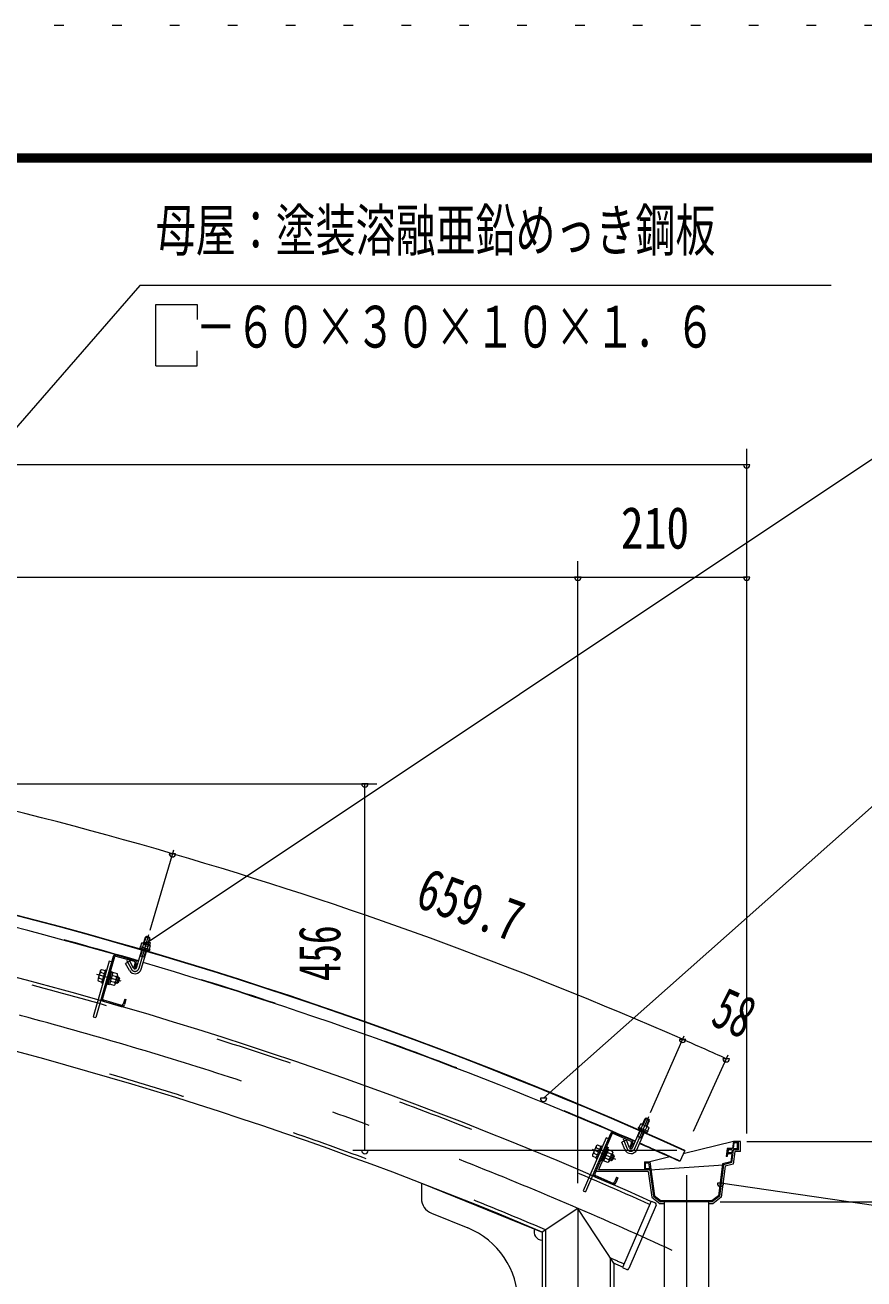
# Model space of a CAD drawing. Units: millimetres, scale not verified. Extents: x -25339 to 25345, y -10500 to 10500.
# Drawn here: x 18415 to 21024, y 6600 to 10500 of the extents above; entities that cross this region are included whole.
import ezdxf
from ezdxf.enums import TextEntityAlignment as Align

# ---------------------------------------------------------------- set-up
doc = ezdxf.new("R2010")
doc.units = ezdxf.units.MM
doc.header["$LTSCALE"] = 60
for name, pattern in [('USER2', [10, 4, -6]), ('USER3', [24, 12, -5, 2, -5]), ('USER4', [3, 0.5, -2.5])]:
    doc.linetypes.add(name, pattern=pattern)
for name, color, linetype, lineweight in [('0-6_2-02BOLD', 7, 'Continuous', 18), ('0-7_2-12HIDDEN', 3, 'USER2', 18), ('0-8_2-22CENTER', 3, 'USER3', 18), ('0-9_2-42THIN', 4, 'Continuous', 18), ('0-A_2-52DIM', 3, 'Continuous', 18), ('0-C_F-F1PAPER', 5, 'Continuous', 18), ('0-D_F-E_J_ADD', 5, 'USER4', 18)]:
    doc.layers.add(name, color=color, linetype=linetype, lineweight=lineweight)
doc.styles.add('ＭＳ ゴシック', font='')
doc.styles.get('ＭＳ ゴシック').set_extended_font_data('MS Gothic')

msp = doc.modelspace()

# ---------------------------------------------------------------- linework, layer by layer
at = {"layer": '0-6_2-02BOLD'}
for p, q in [((18779.19, 7645.31), (18802.71, 7638.43)), ((18783.75, 7643.98), (18789.47, 7663.53)), ((18792.57, 7665.23), (18789.47, 7663.53)), ((18803.87, 7659.32), (18789.47, 7663.53)), ((18802.17, 7662.42), (18792.57, 7665.23)), ((18798.15, 7639.77), (18803.87, 7659.32)), ((18803.87, 7659.32), (18802.17, 7662.42)), ((18697.52, 7604.61), (18754.26, 7588.43)), ((18698.61, 7608.45), (18755.35, 7592.28)), ((18761.56, 7568.09), (18777.72, 7623.34)), ((18772.45, 7634.26), (18771.39, 7630.66)), ((18771.39, 7630.66), (18801.39, 7621.89)), ((18772.54, 7630.33), (18771.41, 7626.49)), ((18771.41, 7626.49), (18799.12, 7618.38)), ((18772.54, 7605.65), (18786.94, 7601.44)), ((18775.96, 7563.89), (18792.11, 7619.13)), ((18783.67, 7642.69), (18780.52, 7631.9)), ((18797.52, 7638.63), (18794.37, 7627.85)), ((18800.24, 7622.22), (18799.12, 7618.38)), ((18804.45, 7636.61), (18801.3, 7625.82)), ((18802.71, 7638.43), (18804.45, 7636.61)), ((18688.73, 7602.96), (18634.72, 7413.5)), ((18692.57, 7601.86), (18655.84, 7472.99)), ((18740.37, 7589.02), (18727.21, 7581.82)), ((18739.21, 7559.89), (18727.21, 7581.82)), ((18752.37, 7567.1), (18740.37, 7589.02)), ((18757.01, 7583.49), (18752.34, 7567.14)), ((18752.34, 7567.14), (18756.19, 7566.05)), ((18760.86, 7582.39), (18756.19, 7566.05)), ((18649.91, 7560.73), (18641.28, 7530.44)), ((18641.28, 7530.44), (18642.13, 7527.06)), ((18642.13, 7527.06), (18653.68, 7523.77)), ((18644.7, 7536.08), (18656.25, 7532.79)), ((18649.84, 7554.13), (18661.39, 7550.84)), ((18664.65, 7562.25), (18668.49, 7561.15)), ((18682.86, 7534.96), (18676.68, 7531.52)), ((18688.21, 7553.71), (18677.51, 7516.21)), ((18678.05, 7536.33), (18684.23, 7539.77)), ((18683.88, 7556.77), (18680.03, 7557.86)), ((18683.4, 7555.08), (18688.21, 7553.71)), ((18699.39, 7540), (18685.43, 7543.98)), ((18702.81, 7545.65), (18694.17, 7515.36)), ((18706.04, 7538.75), (18700.56, 7519.52)), ((18706.04, 7538.75), (18701.23, 7540.12)), ((18705.19, 7522.09), (18708.62, 7534.12)), ((18706.04, 7538.75), (18708.62, 7534.12)), ((18672.71, 7517.58), (18677.51, 7516.21)), ((18691.67, 7512.94), (18677.72, 7516.91)), ((18694.25, 7521.96), (18680.29, 7525.94)), ((18694.17, 7515.36), (18691.67, 7512.94)), ((18657.49, 7464.2), (18714.23, 7448.03)), ((18658.59, 7468.05), (18715.33, 7451.87)), ((18724.93, 7470.97), (18720.27, 7454.63)), ((18728.78, 7469.88), (18724.12, 7453.53)), ((18724.93, 7470.97), (18728.78, 7469.88)), ((20335.22, 7080.49), (20343.41, 7099.15)), ((20346.7, 7100.43), (20343.41, 7099.15)), ((20357.14, 7093.12), (20343.41, 7099.15)), ((20355.86, 7096.41), (20346.7, 7100.43)), ((20303.46, 7008.09), (20326.58, 7060.8)), ((20322.34, 7068.4), (20320.74, 7064.73)), ((20320.74, 7064.73), (20347.17, 7053.13)), ((20322.76, 7072.31), (20321.25, 7068.87)), ((20321.25, 7068.87), (20349.87, 7056.32)), ((20334.97, 7079.22), (20330.46, 7068.93)), ((20330.87, 7082.4), (20353.31, 7072.56)), ((20348.19, 7073.42), (20343.68, 7063.13)), ((20348.96, 7074.46), (20357.14, 7093.12)), ((20354.8, 7070.52), (20350.29, 7060.23)), ((20353.31, 7072.56), (20354.8, 7070.52)), ((20357.14, 7093.12), (20355.86, 7096.41)), ((20235.71, 7052.02), (20157.81, 6871.08)), ((20239.38, 7050.44), (20186.4, 6927.36)), ((20228.99, 7036.4), (20221.64, 7039.57)), ((20244.64, 7052.53), (20298.83, 7029.2)), ((20246.22, 7056.2), (20300.41, 7032.87)), ((20285.14, 7031.56), (20271.16, 7026.11)), ((20280.25, 7002.82), (20271.16, 7026.11)), ((20294.22, 7008.28), (20285.14, 7031.56)), ((20300.93, 7023.94), (20294.2, 7008.33)), ((20304.6, 7022.36), (20297.87, 7006.74)), ((20317.2, 7002.07), (20340.32, 7054.77)), ((20319.18, 7043.92), (20332.91, 7037.89)), ((20348.78, 7056.8), (20347.17, 7053.13)), ((20617.54, 7027.43), (20614.65, 7005.68)), ((20617.93, 7005.68), (20620.39, 7024.18)), ((20634.04, 7002.43), (20634.04, 7027.43)), ((20191.8, 7015.13), (20179.34, 6986.2)), ((20179.34, 6986.2), (20179.74, 6982.74)), ((20179.74, 6982.74), (20190.77, 6977.99)), ((20183.45, 6991.36), (20194.48, 6986.61)), ((20190.88, 7008.59), (20201.9, 7003.84)), ((20228.06, 7009.59), (20198.07, 6939.93)), ((20206.6, 7014.74), (20210.27, 7013.16)), ((20228.87, 7003.25), (20213.44, 6967.43)), ((20221.16, 6985.34), (20214.59, 6982.72)), ((20216.57, 6987.32), (20223.13, 6989.93)), ((20224.97, 7006.83), (20221.29, 7008.42)), ((20222.78, 7011.86), (20228.06, 7009.59)), ((20224.28, 7005.23), (20228.87, 7003.25)), ((20238.19, 6988.22), (20224.87, 6993.96)), ((20241.9, 6996.84), (20228.58, 7002.57)), ((20244.63, 6986.12), (20236.72, 6967.75)), ((20244.63, 6986.12), (20240.04, 6988.1)), ((20241.65, 6969.71), (20246.59, 6981.19)), ((20242.31, 6993.38), (20241.9, 6996.84)), ((20244.63, 6986.12), (20246.59, 6981.19)), ((20294.2, 7008.33), (20297.87, 7006.74)), ((20466.38, 6999.94), (20450.93, 6965.78)), ((20598.76, 7005.68), (20595.58, 6981.68)), ((20614.65, 7005.68), (20598.76, 7005.68)), ((20612.89, 6992.43), (20600.28, 6992.43)), ((20612.46, 6989.18), (20609.24, 6964.93)), ((20614.22, 7002.43), (20612.89, 6992.43)), ((20622.54, 6996.68), (20617.37, 6957.79)), ((20639.79, 6996.68), (20622.54, 6996.68)), ((20208.85, 6969.41), (20213.44, 6967.43)), ((20230.77, 6970.98), (20217.45, 6976.72)), ((20236.72, 6967.75), (20232.13, 6969.73)), ((20241.65, 6969.71), (20236.72, 6967.75)), ((20341.54, 6964.93), (20358.04, 6964.93)), ((20341.54, 6964.93), (20341.54, 6939.93)), ((20357.65, 6943.18), (20344.79, 6943.18)), ((20357.65, 6943.18), (20355.2, 6961.68)), ((20419.8, 6979.8), (20358.04, 6964.93)), ((20358.08, 6939.93), (20587.09, 6955.63)), ((20584.15, 6958.21), (20571, 6859.18)), ((20587.09, 6955.63), (20574.04, 6857.43)), ((20592.28, 6951.07), (20579.43, 6854.34)), ((20609.24, 6964.93), (20584.15, 6958.21)), ((20617.37, 6957.79), (20592.28, 6951.07)), ((20186.9, 6918.43), (20241.1, 6895.1)), ((20188.49, 6922.1), (20242.68, 6898.77)), ((20353.05, 6934.18), (20189.33, 6934.18)), ((20358.08, 6939.93), (20198.07, 6939.93)), ((20254.66, 6916.48), (20247.94, 6900.87)), ((20258.33, 6914.89), (20251.61, 6899.28)), ((20254.66, 6916.48), (20258.33, 6914.89)), ((19647.67, 6897.98), (20022.67, 6746.38)), ((19647.67, 6897.98), (19647.67, 6850.8)), ((20361.59, 6842.73), (20272.64, 6636.06)), ((20377.99, 6830.23), (20292.99, 6632.74)), ((20361.59, 6842.73), (20375.37, 6836.8)), ((20402.8, 6834.18), (20389.57, 6834.18)), ((20551.54, 6839.93), (20391.54, 6839.93)), ((20550.43, 6843.18), (20392.65, 6843.18)), ((20402.8, 6839.93), (20402.8, 6109.93)), ((20540.29, 6839.93), (20540.29, 6109.93)), ((20553.52, 6834.18), (20540.29, 6834.18)), ((20571, 6859.18), (20550.43, 6843.18)), ((20574.04, 6857.43), (20551.54, 6839.93)), ((20579.43, 6854.34), (20553.52, 6834.18)), ((19678.93, 6804.45), (19791.37, 6758.99)), ((20022.67, 6746.38), (20022.67, 6109.93)), ((20245.42, 6649.48), (20245.42, 6109.93)), ((20272.64, 6636.06), (20286.42, 6630.13))]:
    msp.add_line(p, q, dxfattribs=at)
for points in [[(18779.19, 7645.31), (18776.74, 7644.71), (18773.59, 7633.93)], [(18772.45, 7634.26), (18802.44, 7625.49), (18801.39, 7621.89)], [(18684.07, 7586.61), (18676.37, 7588.8), (18627.03, 7415.7), (18634.72, 7413.5)], [(18649.91, 7560.73), (18652.42, 7563.15), (18663.96, 7559.86)], [(18664.65, 7562.25), (18652.99, 7521.38), (18656.84, 7520.28)], [(18683.88, 7556.77), (18672.23, 7515.89), (18668.38, 7516.99)], [(18702.81, 7545.65), (18701.96, 7549.03), (18688.01, 7553)], [(18705.19, 7522.09), (18700.56, 7519.52), (18695.75, 7520.89)], [(20322.76, 7072.31), (20351.37, 7059.75), (20349.87, 7056.32)], [(20330.87, 7082.4), (20328.36, 7082.12), (20323.85, 7071.83)], [(20221.64, 7039.57), (20150.46, 6874.24), (20157.81, 6871.08)], [(20639.79, 6996.68), (20639.79, 7027.43), (20617.54, 7027.43), (20461.86, 6989.93)], [(20617.93, 7005.68), (20630.79, 7005.68), (20630.79, 7024.18), (20620.39, 7024.18)], [(20206.6, 7014.74), (20189.79, 6975.71), (20193.47, 6974.12)], [(20191.8, 7015.13), (20194.59, 7017.21), (20205.62, 7012.46)], [(20224.97, 7006.83), (20208.16, 6967.8), (20204.49, 6969.38)], [(20242.31, 6993.38), (20229.86, 6964.45), (20227.06, 6962.37), (20213.73, 6968.1)], [(20634.04, 7002.43), (20617.5, 7002.43), (20612.17, 6962.35), (20587.09, 6955.63)], [(20612.46, 6989.18), (20599.85, 6989.18), (20598.85, 6981.68), (20595.58, 6981.68)], [(20614.22, 7002.43), (20601.61, 7002.43), (20600.28, 6992.43)], [(20344.79, 6943.18), (20344.79, 6961.68), (20355.2, 6961.68)], [(20358.04, 6964.93), (20372.09, 6859.18), (20392.65, 6843.18)], [(20353.05, 6934.18), (20363.65, 6854.34), (20389.57, 6834.18)], [(20358.08, 6939.93), (20369.04, 6857.43), (20391.54, 6839.93)], [(20245.42, 6649.48), (20134.04, 6819.93), (20022.67, 6746.38)]]:
    msp.add_lwpolyline(points, dxfattribs=at)
for centre, radius, start, end in [((15192.4, -4661.8), 12797.62, 65.66528, 89.30167), ((15192.4, -4661.8), 12798.88, 65.66528, 89.30167), ((15192.4, -4661.8), 12611.38, 65.80466, 88.854), ((15192.4, -4661.8), 12761.37, 73.73062, 81.04594), ((15192.4, -4661.8), 12388.63, 67.05199, 88.16655), ((18778.93, 7639.35), 5.79, 35.1655, 73.69695), ((18696.42, 7600.76), 8, 74.08865, 164.08865), ((18696.42, 7600.76), 4, 74.08865, 164.08865), ((18784.98, 7621.45), 21.27, 53.86781, 93.52827), ((18799.72, 7633.28), 5.79, 73.69695, 112.24318), ((18756.76, 7569.49), 5, 208.69695, 343.74908), ((18753.16, 7584.59), 4, 344.08865, 74.08865), ((18753.16, 7584.59), 8, 344.08865, 74.08865), ((15192.4, -4661.8), 12761.37, 66.34795, 73.66327), ((18648.65, 7530.08), 7.19, 123.36183, 164.08865), ((18670.74, 7538.41), 26.15, 143.06325, 185.11406), ((18656.37, 7557.14), 7.19, 164.08865, 204.81548), ((18673.34, 7537.67), 26.15, 323.06325, 5.11406), ((18695.43, 7546.01), 7.19, 303.36183, 344.08865), ((18756.76, 7569.49), 20, 208.69695, 343.72301), ((18687.72, 7518.94), 7.19, 344.08865, 24.81548), ((18659.68, 7471.9), 8, 164.08865, 254.08865), ((18659.68, 7471.9), 4, 164.08865, 254.08865), ((18716.43, 7455.72), 8, 254.08865, 344.08865), ((18716.43, 7455.72), 4, 254.08865, 344.08865), ((20329.85, 7076.52), 5.79, 27.78282, 66.31427), ((20333.54, 7057.99), 21.27, 46.48515, 86.1456), ((20349.68, 7067.83), 5.79, 66.31427, 104.8605), ((20243.06, 7048.85), 8, 66.70598, 156.70598), ((20243.06, 7048.85), 4, 66.70598, 156.70598), ((20297.25, 7025.52), 4, 336.70598, 66.70598), ((20297.25, 7025.52), 8, 336.70598, 66.70598), ((15192.4, -4661.8), 12761.37, 65.66528, 66.28061), ((20186.6, 6984.89), 7.19, 115.97916, 156.70598), ((20209.58, 6990.32), 26.15, 135.68057, 177.73138), ((20197.74, 7010.74), 7.19, 156.70598, 197.4328), ((20212.07, 6989.25), 26.15, 315.68057, 357.73138), ((20235.04, 6994.68), 7.19, 295.97916, 336.70598), ((20298.88, 7010.09), 20, 201.31427, 336.34033), ((20298.88, 7010.09), 5, 201.31427, 336.36641), ((20223.91, 6968.83), 7.19, 336.70598, 17.4328), ((20190.07, 6925.78), 8, 156.70598, 246.70598), ((20190.07, 6925.78), 4, 156.70598, 246.70598), ((20244.26, 6902.45), 8, 246.70598, 336.70598), ((20244.26, 6902.45), 4, 246.70598, 336.70598), ((19697.67, 6850.8), 50, 180, 247.98738), ((20373.39, 6832.21), 5, 336.71333, 66.71333), ((19697.67, 6527.21), 250, 0, 67.98738), ((20022.67, 6746.38), 25, 157.98738, 270), ((15192.4, -4661.8), 12388.63, 65.78831, 65.92853), ((20288.4, 6634.72), 5, 246.71333, 336.71333)]:
    msp.add_arc(centre, radius, start, end, dxfattribs=at)
at = {"layer": '0-7_2-12HIDDEN'}
for p, q in [((20033.16, 6753.33), (20033.16, 6109.93)), ((20234.91, 6665.66), (20234.91, 6109.93))]:
    msp.add_line(p, q, dxfattribs=at)
for radius, start, end in [(12600.87, 65.80389, 88.854), (12762.62, 73.73062, 81.04594), (12399.12, 67.01985, 88.21622), (12762.62, 66.34795, 73.66328), (12762.62, 65.66528, 66.28061), (12399.12, 65.78909, 66.00333)]:
    msp.add_arc((15192.4, -4661.8), radius, start, end, dxfattribs=at)
at = {"layer": '0-8_2-22CENTER'}
for p, q in [((18799.3, 7670.43), (18768.76, 7565.99)), ((18730.19, 7592), (18745.79, 7563.49)), ((18714.12, 7526.05), (18638.38, 7547.64)), ((20354.04, 7104.72), (20310.32, 7005.07)), ((20275.42, 7035.83), (20287.24, 7005.55)), ((20178.68, 7003.63), (20251.01, 6972.49)), ((20471.54, 6922.98), (20471.54, 1379.52)), ((20134.04, 6819.93), (20134.04, -1305.07))]:
    msp.add_line(p, q, dxfattribs=at)
for centre, radius, start, end in [((15192.4, -4661.8), 12500, 65.24121, 90), ((18756.76, 7569.49), 12.5, 208.69695, 343.69695), ((20298.88, 7010.09), 12.5, 201.31427, 336.31427)]:
    msp.add_arc(centre, radius, start, end, dxfattribs=at)
at = {"layer": '0-9_2-42THIN'}
for p, q in [((18785.67, 7643.42), (18791.95, 7664.89)), ((18796.23, 7640.33), (18802.51, 7661.8)), ((18771.57, 7602.33), (18774.46, 7605.09)), ((18774.46, 7605.09), (18779.64, 7622.78)), ((18700.54, 7537.72), (18707.76, 7535.66)), ((18696.43, 7523.29), (18703.65, 7521.23)), ((20337.05, 7079.69), (20346.04, 7100.17)), ((20347.13, 7075.27), (20356.11, 7095.76)), ((20331.08, 7038.7), (20338.49, 7055.58)), ((20331.52, 7034.72), (20331.08, 7038.7)), ((20239.05, 6985.8), (20245.94, 6982.83)), ((20233.12, 6972.02), (20240.01, 6969.06))]:
    msp.add_line(p, q, dxfattribs=at)
for points in [[(18785.97, 7598.11), (18785.02, 7602), (18790.2, 7619.69)], [(20317.79, 7040.75), (20321.01, 7043.12), (20328.42, 7059.99)]]:
    msp.add_lwpolyline(points, dxfattribs=at)
at = {"layer": '0-A_2-52DIM'}
for p, q in [((18771.39, 9689.93), (17136.75, 7814.39)), ((20921.39, 9689.93), (18771.39, 9689.93)), ((18821.39, 9439.93), (18821.39, 9631.37)), ((18821.39, 9631.37), (18950.17, 9631.37)), ((18950.17, 9631.37), (18950.17, 9584.56)), ((21184.05, 9239.93), (18795.02, 7645.67)), ((20659.04, 7052.43), (20659.04, 9182.46)), ((20659.04, 9132.47), (15209.04, 9132.47)), ((20669.04, 9132.46), (20649.04, 9132.46)), ((20134.04, 6898.52), (20134.04, 8832.46)), ((15209.04, 8782.47), (20659.04, 8782.47)), ((20144.04, 8782.47), (20124.04, 8782.47)), ((20669.04, 8782.47), (20649.04, 8782.47)), ((21184.05, 8189.93), (20027.36, 7162.5)), ((15329.79, 8140.12), (19509.39, 8140.12)), ((19481.89, 8140.12), (19461.89, 8140.12)), ((19471.89, 6999.94), (19471.89, 8140.12)), ((18876.44, 7934.18), (18803.42, 7684.49)), ((18883.14, 7922.88), (18863.14, 7922.88)), ((18805.02, 7645.67), (18785.02, 7645.67)), ((20359.93, 7118.14), (20464.44, 7356.38)), ((20469.71, 7345.59), (20449.71, 7345.59)), ((20600.22, 7295.89), (20493.03, 7058.85)), ((20605.37, 7285.16), (20585.37, 7285.16)), ((20037.36, 7162.5), (20017.36, 7162.5)), ((20659.04, 7027.43), (21871.55, 7027.43)), ((20441.38, 6999.94), (19434.39, 6999.94)), ((19481.89, 6999.94), (19461.89, 6999.94)), ((20587.77, 6898.16), (20567.77, 6898.16)), ((22234.05, 6655.5), (20577.77, 6898.16)), ((20576.54, 6839.93), (21871.55, 6839.93))]:
    msp.add_line(p, q, dxfattribs=at)
msp.add_lwpolyline([(18821.39, 9439.93), (18950.17, 9439.93), (18950.17, 9486.76)], dxfattribs=at)
for centre, radius, start, end in [((20659.04, 9132.46), 10, 180, 0), ((20134.04, 8782.47), 10, 180, 0), ((20659.04, 8782.47), 10, 180, 0), ((15192.37, -4661.88), 13111.99, 73.69698, 81.07959), ((19471.89, 8140.12), 10, 180, 0), ((18873.14, 7922.88), 10, 180, 0), ((15192.41, -4661.77), 13111.87, 66.31429, 73.69698), ((18795.02, 7645.67), 10, 180, 0), ((20459.71, 7345.59), 10, 180, 0), ((15191.72, -4663.35), 13113.59, 65.66539, 66.31429), ((20595.37, 7285.16), 10, 180, 0), ((20027.36, 7162.5), 10, 180, 0), ((19471.89, 6999.94), 10, 180, 0), ((20577.77, 6898.16), 10, 180, 0)]:
    msp.add_arc(centre, radius, start, end, dxfattribs=at)
at = {"layer": '0-C_F-F1PAPER'}
for p, q in [((-3854.54, 10100), (24845.46, 10100)), ((-3852.04, 10097.5), (24842.95, 10097.5)), ((-3849.54, 10095), (24840.45, 10095)), ((-3847.04, 10092.5), (24837.95, 10092.5)), ((-3844.54, 10090), (24835.46, 10090)), ((-3842.04, 10087.5), (24832.96, 10087.5)), ((-3839.54, 10085), (24830.45, 10085)), ((-3837.04, 10082.5), (24827.96, 10082.5)), ((-3834.54, 10080), (24825.45, 10080)), ((-3832.04, 10077.5), (24822.96, 10077.5)), ((-3829.54, 10075), (24820.45, 10075))]:
    msp.add_line(p, q, dxfattribs=at)
at = {"layer": '0-D_F-E_J_ADD'}
msp.add_line((-4354.54, 10500), (25345.46, 10500), dxfattribs=at)

# ---------------------------------------------------------------- texts
at = {"layer": '0-A_2-52DIM', "color": 7, "style": 'ＭＳ ゴシック'}
for s, width, p in [('母屋：塗装溶融亜鉛めっき鋼板', 0.7, (18821.39, 9757.7)), ('\u3000－６０×３０×１０×１．６', 0.7, (18821.39, 9457.7)), ('210', 0.8, (20267.64, 8832.46))]:
    msp.add_text(s, height=130.2, dxfattribs=dict(at, width=width)).set_placement(p, align=Align.BOTTOM_LEFT)
for s, rotation, width, p in [('659.7', 340.006, 0.75, (19609.38, 7723.84)), ('456', 90, 0.65, (19434.39, 7526.95)), ('58', 335.989, 0.65, (20526.03, 7357.33))]:
    msp.add_text(s, height=130.2, rotation=rotation, dxfattribs=dict(at, width=width)).set_placement(p, align=Align.BOTTOM_LEFT)

doc.saveas('drawing.dxf')
